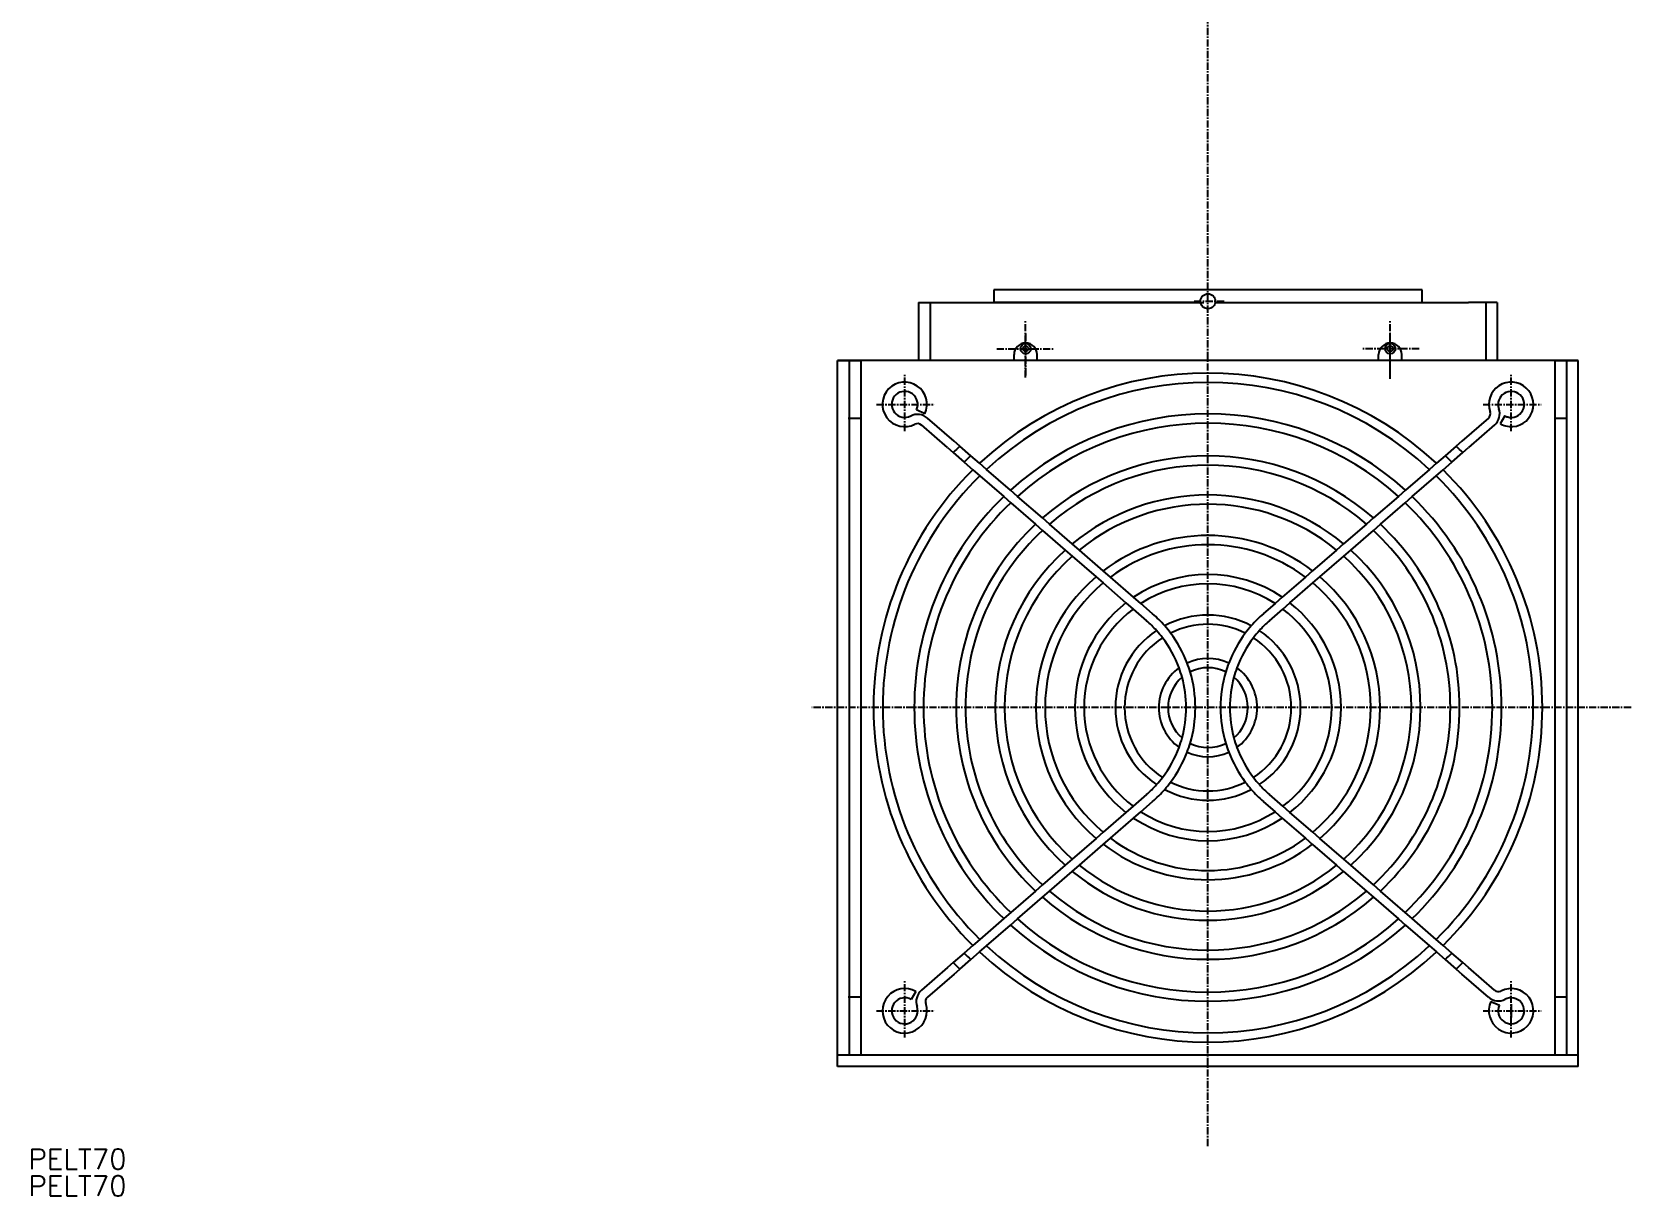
# Model space of a CAD drawing. Extents: x 729 to 1179, y 267 to 669.
# Drawn here: x 729.2 to 1005.5, y 266.8 to 468 of the extents above; entities that cross this region are included whole.
import ezdxf

# ---------------------------------------------------------------- set-up
doc = ezdxf.new("R2010")
doc.units = 0
doc.linetypes.add('CENTER', pattern=[2, 1.25, -0.25, 0.25, -0.25])
doc.layers.get('0').update_dxf_attribs({"linetype": 'CONTINUOUS'})
doc.layers.add('CENTER', color=1, linetype='CENTER')
doc.styles.get("Standard").update_dxf_attribs({"font": 'txt.shx', "bigfont": '@extfont2.shx'})

msp = doc.modelspace()

# ---------------------------------------------------------------- linework, layer by layer
at = {"color": 7, "linetype": 'CONTINUOUS'}
for p, q in [((969.37, 423.43), (895.37, 423.43)), ((895.37, 423.43), (895.37, 421.21)), ((969.37, 421.21), (969.37, 423.43)), ((882.37, 421.21), (882.37, 411.21)), ((882.37, 421.21), (931.68, 421.21)), ((884.37, 421.21), (884.37, 411.21)), ((931.09, 421.21), (895.37, 421.21)), ((933.65, 421.21), (969.37, 421.21)), ((933.65, 421.21), (969.37, 421.21)), ((933.65, 421.21), (977.37, 421.21)), ((982.37, 421.21), (977.37, 421.21)), ((980.37, 421.21), (980.37, 411.21)), ((982.37, 421.21), (982.37, 411.21)), ((898.87, 411.21), (898.87, 412.21)), ((902.87, 411.21), (902.87, 412.21)), ((961.87, 411.21), (961.87, 412.21)), ((965.87, 411.21), (965.87, 412.21)), ((996.37, 411.21), (868.37, 411.21)), ((868.37, 411.21), (872.37, 411.21)), ((868.37, 289.21), (868.37, 411.21)), ((870.37, 411.21), (870.37, 291.21)), ((872.37, 411.21), (872.37, 291.21)), ((992.37, 411.21), (996.37, 411.21)), ((992.37, 291.21), (992.37, 411.21)), ((994.37, 291.21), (994.37, 411.21)), ((996.37, 289.21), (996.37, 411.21)), ((870.19, 401.21), (872.37, 401.21)), ((883.46, 401.98), (882.01, 402.65)), ((888.5, 397.26), (883.9, 401.25)), ((980.85, 401.25), (976.25, 397.26)), ((983.65, 401.66), (982.85, 400.27)), ((992.19, 401.21), (994.37, 401.21)), ((887.34, 396.14), (882.85, 400.05)), ((981.9, 400.05), (977.41, 396.14)), ((887.34, 396.14), (888.34, 395.28)), ((888.34, 395.28), (890.23, 393.63)), ((889.49, 396.4), (888.5, 397.26)), ((891.38, 394.75), (889.49, 396.4)), ((975.26, 396.4), (973.36, 394.75)), ((974.52, 393.63), (976.41, 395.28)), ((976.25, 397.26), (975.26, 396.4)), ((976.41, 395.28), (977.41, 396.14)), ((890.23, 393.63), (891.74, 392.32)), ((892.9, 393.43), (891.38, 394.75)), ((894.11, 392.37), (892.9, 393.43)), ((971.85, 393.43), (970.63, 392.37)), ((973.36, 394.75), (971.85, 393.43)), ((973, 392.32), (974.52, 393.63)), ((891.74, 392.32), (892.95, 391.26)), ((892.95, 391.26), (897.08, 387.67)), ((898.25, 388.77), (894.11, 392.37)), ((970.63, 392.37), (966.49, 388.77)), ((967.67, 387.67), (971.79, 391.26)), ((971.79, 391.26), (973, 392.32)), ((897.08, 387.67), (898.29, 386.62)), ((899.47, 387.72), (898.25, 388.77)), ((903.77, 383.98), (899.47, 387.72)), ((965.28, 387.72), (960.98, 383.98)), ((966.49, 388.77), (965.28, 387.72)), ((966.45, 386.62), (967.67, 387.67)), ((898.29, 386.62), (902.58, 382.9)), ((962.17, 382.9), (966.45, 386.62)), ((902.58, 382.9), (903.79, 381.84)), ((904.99, 382.92), (903.77, 383.98)), ((903.79, 381.84), (907.7, 378.44)), ((908.92, 379.5), (904.99, 382.92)), ((959.76, 382.92), (955.82, 379.5)), ((957.04, 378.44), (960.96, 381.84)), ((960.98, 383.98), (959.76, 382.92)), ((960.96, 381.84), (962.17, 382.9)), ((910.15, 378.44), (908.92, 379.5)), ((955.82, 379.5), (954.6, 378.44)), ((907.7, 378.44), (908.92, 377.38)), ((908.92, 377.38), (913.03, 373.81)), ((914.29, 374.83), (910.15, 378.44)), ((954.6, 378.44), (950.45, 374.83)), ((951.71, 373.81), (955.83, 377.38)), ((955.83, 377.38), (957.04, 378.44)), ((913.03, 373.81), (914.25, 372.75)), ((915.53, 373.76), (914.29, 374.83)), ((919.53, 370.28), (915.53, 373.76)), ((949.22, 373.76), (945.22, 370.28)), ((950.45, 374.83), (949.22, 373.76)), ((950.49, 372.75), (951.71, 373.81)), ((914.25, 372.75), (918.2, 369.32)), ((920.78, 369.19), (919.53, 370.28)), ((945.22, 370.28), (943.97, 369.19)), ((946.55, 369.32), (950.49, 372.75)), ((918.2, 369.32), (919.43, 368.25)), ((919.43, 368.25), (921.76, 366.22)), ((922.8, 367.43), (920.78, 369.19)), ((943.97, 369.19), (941.94, 367.43)), ((942.99, 366.22), (945.32, 368.25)), ((945.32, 368.25), (946.55, 369.32)), ((921.76, 336.19), (919.43, 334.16)), ((920.78, 333.22), (922.8, 334.98)), ((941.94, 334.98), (943.97, 333.22)), ((945.32, 334.16), (942.99, 336.19)), ((918.2, 333.09), (914.25, 329.66)), ((915.53, 328.65), (919.53, 332.13)), ((919.43, 334.16), (918.2, 333.09)), ((919.53, 332.13), (920.78, 333.22)), ((943.97, 333.22), (945.22, 332.13)), ((945.22, 332.13), (949.22, 328.65)), ((946.55, 333.09), (945.32, 334.16)), ((950.49, 329.66), (946.55, 333.09)), ((914.25, 329.66), (913.03, 328.6)), ((951.71, 328.6), (950.49, 329.66)), ((913.03, 328.6), (908.92, 325.03)), ((910.15, 323.98), (914.29, 327.58)), ((914.29, 327.58), (915.53, 328.65)), ((949.22, 328.65), (950.45, 327.58)), ((950.45, 327.58), (954.6, 323.98)), ((955.83, 325.03), (951.71, 328.6)), ((907.7, 323.97), (903.79, 320.57)), ((908.92, 325.03), (907.7, 323.97)), ((908.92, 322.91), (910.15, 323.98)), ((954.6, 323.98), (955.82, 322.91)), ((957.04, 323.97), (955.83, 325.03)), ((960.96, 320.57), (957.04, 323.97)), ((903.79, 320.57), (902.58, 319.51)), ((904.99, 319.49), (908.92, 322.91)), ((955.82, 322.91), (959.76, 319.49)), ((962.17, 319.51), (960.96, 320.57)), ((902.58, 319.51), (898.29, 315.79)), ((899.47, 314.69), (903.77, 318.43)), ((903.77, 318.43), (904.99, 319.49)), ((959.76, 319.49), (960.98, 318.43)), ((960.98, 318.43), (965.28, 314.69)), ((966.45, 315.79), (962.17, 319.51)), ((898.29, 315.79), (897.08, 314.74)), ((967.67, 314.74), (966.45, 315.79)), ((897.08, 314.74), (892.95, 311.15)), ((894.11, 310.04), (898.25, 313.64)), ((898.25, 313.64), (899.47, 314.69)), ((965.28, 314.69), (966.49, 313.64)), ((966.49, 313.64), (970.63, 310.04)), ((971.79, 311.15), (967.67, 314.74)), ((891.74, 310.1), (890.23, 308.78)), ((892.95, 311.15), (891.74, 310.1)), ((892.9, 308.98), (894.11, 310.04)), ((970.63, 310.04), (971.85, 308.98)), ((973, 310.1), (971.79, 311.15)), ((974.52, 308.78), (973, 310.1)), ((888.34, 307.14), (887.34, 306.27)), ((890.23, 308.78), (888.34, 307.14)), ((889.49, 306.02), (891.38, 307.66)), ((891.38, 307.66), (892.9, 308.98)), ((971.85, 308.98), (973.36, 307.66)), ((973.36, 307.66), (975.26, 306.02)), ((976.41, 307.14), (974.52, 308.78)), ((977.41, 306.27), (976.41, 307.14)), ((887.34, 306.27), (882.85, 302.36)), ((888.5, 305.16), (883.9, 301.16)), ((888.5, 305.16), (889.49, 306.02)), ((975.26, 306.02), (976.25, 305.16)), ((980.85, 301.16), (976.25, 305.16)), ((981.9, 302.36), (977.41, 306.27)), ((870.19, 301.21), (872.37, 301.21)), ((881.9, 302.14), (881.1, 300.75)), ((992.19, 301.21), (994.37, 301.21)), ((981.28, 300.43), (982.73, 299.76)), ((984.77, 299.96), (984.77, 297.67)), ((984.77, 297.36), (984.77, 297.67)), ((868.37, 291.21), (872.37, 291.21)), ((872.37, 291.21), (992.37, 291.21)), ((992.37, 291.21), (996.37, 291.21)), ((996.37, 289.21), (868.37, 289.21))]:
    msp.add_line(p, q, dxfattribs=at)
for centre, radius in [((932.37, 421.43), 1.3), ((900.87, 413.24), 0.885), ((900.87, 413.24), 0.485), ((963.87, 413.24), 0.885), ((963.87, 413.24), 0.485)]:
    msp.add_circle(centre, radius, dxfattribs=at)
for centre, radius, start, end in [((900.87, 412.21), 2, 0, 180), ((963.87, 412.21), 2, 0, 180), ((932.37, 351.21), 57.8, 46.9278, 133.0722), ((879.97, 403.61), 3.85, 335, 297.2144), ((932.37, 351.21), 56.2, 47.0972, 132.9028), ((984.77, 403.61), 3.85, 255, 199.2144), ((879.97, 403.61), 2.25, 345, 297.2144), ((984.77, 403.61), 2.25, 255, 199.2144), ((882.19, 399.29), 2.6, 49, 117.2144), ((879.97, 403.61), 2.25, 335, 345), ((932.37, 351.21), 50.75, 47.7548, 132.2452), ((980.19, 402.01), 1, 311, 19.2144), ((980.19, 402.01), 2.6, 311, 19.2144), ((984.77, 403.61), 2.25, 240, 255), ((882.19, 399.29), 1, 49, 117.2144), ((932.37, 351.21), 49.15, 47.9758, 132.0242), ((984.77, 403.61), 3.85, 240, 255), ((932.37, 351.21), 62.3, 133.5018, 134.9784), ((932.37, 351.21), 62.3, 45.0216, 46.4982), ((932.37, 351.21), 59.8, 133.2711, 134.8099), ((932.37, 351.21), 43.5, 48.8873, 131.1127), ((932.37, 351.21), 41.9, 49.1905, 130.8095), ((932.37, 351.21), 59.8, 45.1901, 46.7289), ((932.37, 351.21), 57.8, 134.6647, 225.3353), ((932.37, 351.21), 56.2, 134.541, 225.459), ((932.37, 351.21), 56.2, 314.541, 45.459), ((932.37, 351.21), 57.8, 314.6647, 45.3353), ((932.37, 351.21), 50.75, 134.061, 225.939), ((932.37, 351.21), 36.75, 50.3479, 129.6521), ((932.37, 351.21), 50.75, 314.061, 45.939), ((932.37, 351.21), 49.15, 133.8998, 226.1002), ((932.37, 351.21), 35.15, 50.7775, 129.2225), ((932.37, 351.21), 49.15, 313.8998, 46.1002), ((932.37, 351.21), 43.5, 133.2353, 226.7647), ((932.37, 351.21), 41.9, 133.0144, 226.9856), ((932.37, 351.21), 41.9, 313.0144, 46.9856), ((932.37, 351.21), 43.5, 313.2353, 46.7647), ((932.37, 351.21), 29.75, 52.5749, 127.4251), ((932.37, 351.21), 28.15, 53.2427, 126.7573), ((932.37, 351.21), 36.75, 132.1718, 227.8282), ((932.37, 351.21), 35.15, 131.8594, 228.1406), ((932.37, 351.21), 35.15, 311.8594, 48.1406), ((932.37, 351.21), 36.75, 312.1718, 47.8282), ((932.37, 351.21), 29.75, 130.5546, 229.4454), ((932.37, 351.21), 23, 56.0424, 123.9576), ((932.37, 351.21), 29.75, 310.5546, 49.4454), ((932.37, 351.21), 28.15, 130.0708, 229.9292), ((932.37, 351.21), 21.4, 57.1969, 122.8031), ((932.37, 351.21), 28.15, 310.0708, 49.9292), ((932.37, 351.21), 23, 128.049, 231.951), ((932.37, 351.21), 21.4, 127.2189, 232.7811), ((932.37, 351.21), 21.4, 307.2189, 52.7811), ((932.37, 351.21), 23, 308.049, 51.951), ((908.7, 351.21), 19.9, 41.9785, 49), ((908.7, 351.21), 21.5, 41.1363, 49), ((932.37, 351.21), 16, 62.1275, 117.8725), ((908.7, 351.21), 21.5, 36.781, 41.1363), ((932.37, 351.21), 14.4, 63.3777, 116.6223), ((956.05, 351.21), 21.5, 138.8637, 143.219), ((956.05, 351.21), 21.5, 131, 138.8637), ((956.05, 351.21), 19.9, 131, 138.0215), ((932.37, 351.21), 16, 123.7071, 236.2929), ((932.37, 351.21), 14.4, 123.0428, 236.9572), ((908.7, 351.21), 19.9, 37.3428, 41.9785), ((908.7, 351.21), 19.9, 20.2116, 37.3428), ((908.7, 351.21), 21.5, 20.9873, 36.781), ((956.05, 351.21), 21.5, 143.219, 159.0127), ((956.05, 351.21), 19.9, 142.6572, 159.7884), ((956.05, 351.21), 19.9, 138.0215, 142.6572), ((932.37, 351.21), 14.4, 303.0428, 56.9572), ((932.37, 351.21), 16, 303.7071, 56.2929), ((932.37, 351.21), 8.5, 64.9495, 115.0505), ((932.37, 351.21), 8.5, 126.0162, 233.9838), ((908.7, 351.21), 19.9, 15.2962, 20.2116), ((908.7, 351.21), 21.5, 16.6913, 20.9873), ((932.37, 351.21), 6.9, 63.5014, 116.4986), ((908.7, 351.21), 21.5, 343.3087, 16.6913), ((956.05, 351.21), 21.5, 163.3087, 196.6913), ((956.05, 351.21), 21.5, 159.0127, 163.3087), ((956.05, 351.21), 19.9, 159.7884, 164.7038), ((932.37, 351.21), 8.5, 306.0162, 53.9838), ((932.37, 351.21), 6.9, 130.4618, 229.5382), ((908.7, 351.21), 19.9, 344.7038, 15.2962), ((956.05, 351.21), 19.9, 164.7038, 195.2962), ((932.37, 351.21), 6.9, 310.4618, 49.5382), ((908.7, 351.21), 19.9, 339.7884, 344.7038), ((956.05, 351.21), 19.9, 195.2962, 200.2116), ((908.7, 351.21), 19.9, 322.6572, 339.7884), ((908.7, 351.21), 21.5, 323.219, 339.0127), ((908.7, 351.21), 21.5, 339.0127, 343.3087), ((932.37, 351.21), 8.5, 244.9495, 295.0505), ((932.37, 351.21), 6.9, 243.5014, 296.4986), ((956.05, 351.21), 21.5, 196.6913, 200.9873), ((956.05, 351.21), 21.5, 200.9873, 216.781), ((956.05, 351.21), 19.9, 200.2116, 217.3428), ((908.7, 351.21), 19.9, 311, 318.0215), ((908.7, 351.21), 19.9, 318.0215, 322.6572), ((908.7, 351.21), 21.5, 318.8637, 323.219), ((932.37, 351.21), 14.4, 243.3777, 296.6223), ((956.05, 351.21), 21.5, 216.781, 221.1363), ((956.05, 351.21), 19.9, 217.3428, 221.9785), ((956.05, 351.21), 19.9, 221.9785, 229), ((908.7, 351.21), 21.5, 311, 318.8637), ((932.37, 351.21), 16, 242.1275, 297.8725), ((956.05, 351.21), 21.5, 221.1363, 229), ((932.37, 351.21), 23, 236.0424, 303.9576), ((932.37, 351.21), 21.4, 237.1969, 302.8031), ((932.37, 351.21), 29.75, 232.5749, 307.4251), ((932.37, 351.21), 28.15, 233.2427, 306.7573), ((932.37, 351.21), 35.15, 230.7775, 309.2225), ((932.37, 351.21), 36.75, 230.3479, 309.6521), ((932.37, 351.21), 43.5, 228.8873, 311.1127), ((932.37, 351.21), 41.9, 229.1905, 310.8095), ((932.37, 351.21), 50.75, 227.7548, 312.2452), ((932.37, 351.21), 49.15, 227.9758, 312.0242), ((932.37, 351.21), 56.2, 227.0972, 312.9028), ((932.37, 351.21), 62.3, 225.0216, 226.4982), ((932.37, 351.21), 59.8, 225.1901, 226.7289), ((932.37, 351.21), 57.8, 226.9278, 313.0722), ((932.37, 351.21), 59.8, 313.2711, 314.8099), ((932.37, 351.21), 62.3, 313.5018, 314.9784), ((879.97, 298.81), 3.85, 60, 19.2144), ((884.55, 300.4), 2.6, 131, 199.2144), ((984.77, 298.81), 3.85, 155, 117.2144), ((982.55, 303.12), 1, 229, 297.2144), ((879.97, 298.81), 2.25, 60, 19.2144), ((884.55, 300.4), 1, 131, 199.2144), ((982.55, 303.12), 2.6, 229, 297.2144), ((984.77, 298.81), 2.25, 165, 117.2144), ((984.77, 298.81), 2.25, 155, 165)]:
    msp.add_arc(centre, radius, start, end, dxfattribs=at)
for p in [(879.97, 403.61), (984.77, 403.61), (932.37, 351.21), (879.97, 298.81), (984.77, 298.81)]:
    msp.add_point(p, dxfattribs=at)
at = {"color": 6, "linetype": 'CONTINUOUS'}
for p in [(872.37, 401.21), (992.37, 401.21), (872.37, 301.21), (992.37, 301.21)]:
    msp.add_point(p, dxfattribs=at)
at = {"layer": 'CENTER', "color": 1, "linetype": 'CENTER'}
for p, q in [((932.37, 275.44), (932.37, 669.13)), ((929.97, 421.43), (935.2, 421.43)), ((900.87, 408.24), (900.87, 418.24)), ((963.87, 408.24), (963.87, 418.24)), ((900.87, 415.85), (900.87, 408.41)), ((963.87, 408.03), (963.87, 416.05)), ((895.87, 413.24), (905.87, 413.24)), ((968.87, 413.24), (958.87, 413.24)), ((879.97, 398.98), (879.97, 408.88)), ((984.77, 398.98), (984.77, 408.88)), ((875.12, 403.61), (885.14, 403.61)), ((979.92, 403.61), (989.94, 403.61)), ((1005.48, 351.21), (863.9, 351.21)), ((879.97, 294.18), (879.97, 304.08)), ((984.77, 294.18), (984.77, 304.08)), ((875.12, 298.81), (885.14, 298.81)), ((979.92, 298.81), (989.94, 298.81))]:
    msp.add_line(p, q, dxfattribs=at)

# ---------------------------------------------------------------- texts
at = {"color": 7, "linetype": 'CONTINUOUS'}
for p in [(728.55, 271.43), (728.55, 266.81)]:
    msp.add_text('PELT70', height=3.5, dxfattribs=at).set_placement(p)

doc.saveas('drawing.dxf')
